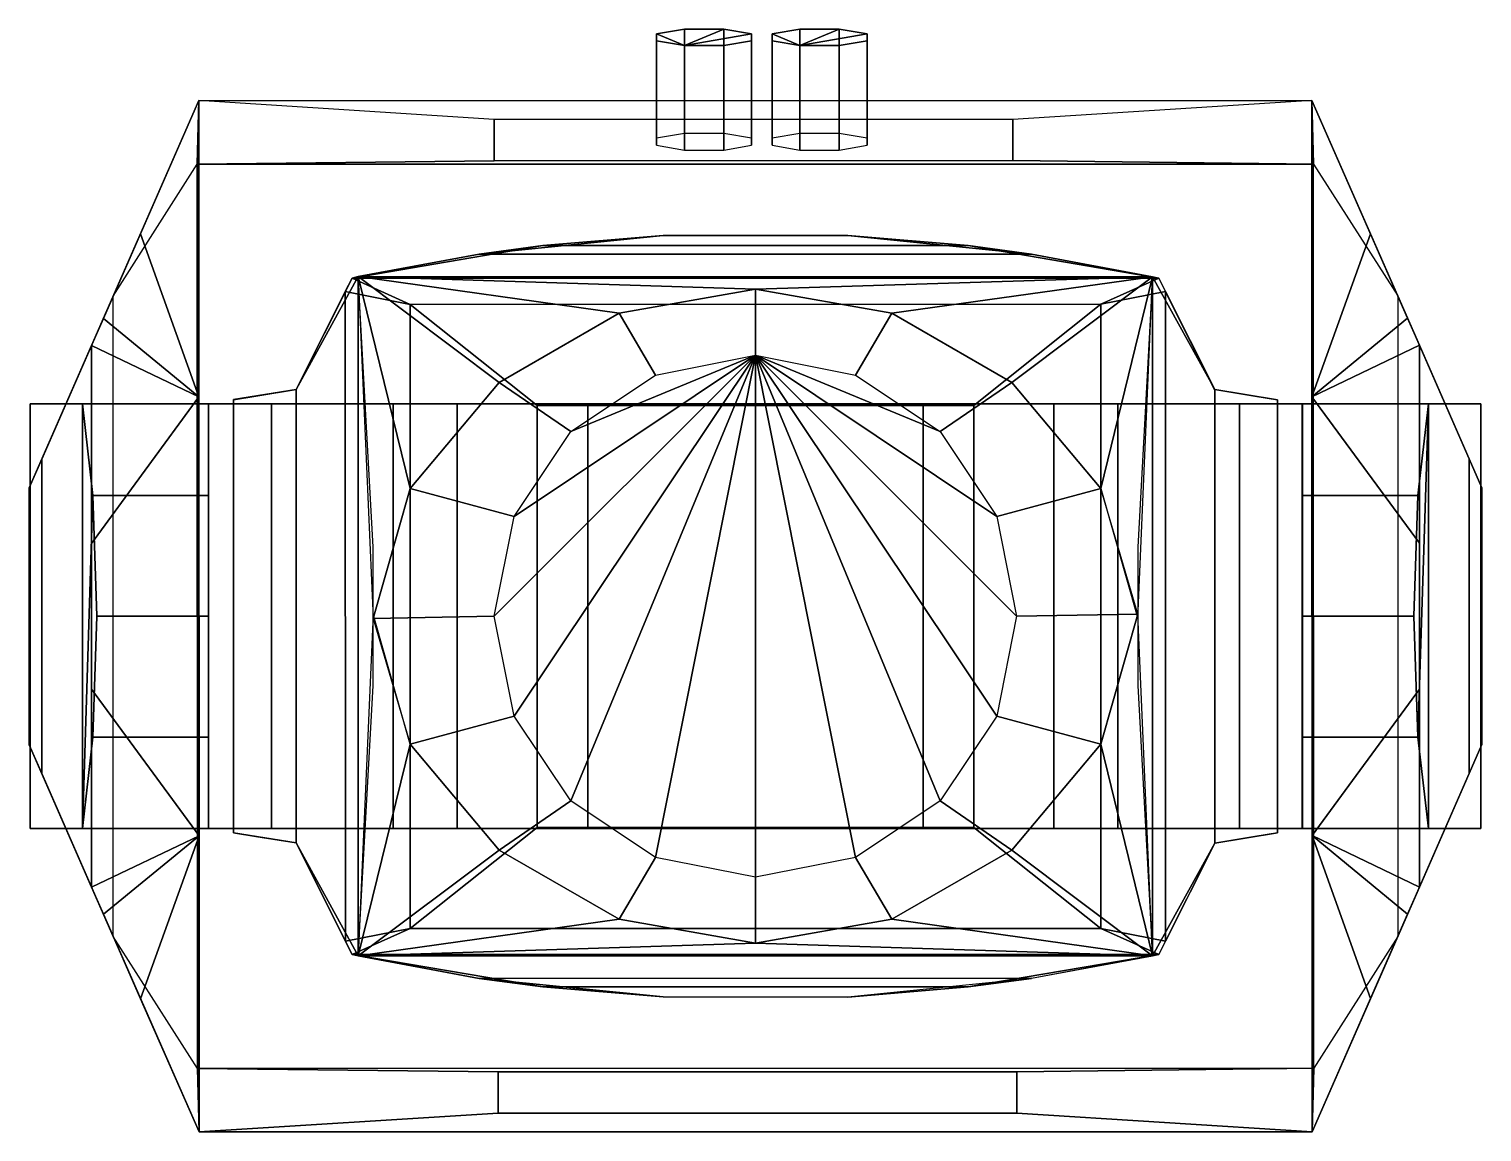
# Model space of a CAD drawing. Header units: centimetres. Extents: x -13.3 to 23.3, y 47 to 74.8.
import ezdxf

# ---------------------------------------------------------------- set-up
doc = ezdxf.new("R2010")
doc.units = ezdxf.units.CM
doc.header["$MEASUREMENT"] = 0
doc.layers.add('Main', color=7, linetype='Continuous', true_color=0xffffff)

# ---------------------------------------------------------------- blocks, each defined once
blk = doc.blocks.new('Robe MegaPointe -- Sirius HRI 475W -- None - FixBody')
at = {"lineweight": -2}
mesh = blk.add_polyface(dxfattribs=at)
corners = [(-6.585, -12.526, -2.669), (-6.585, -11.485, -8.521), (6.489, -11.487, -8.521), (6.489, -12.528, -2.669), (-14.027, -13, 0), (-14.069, -11.396, -9.016), (14.066, -11.4, -9.016), (14.024, -13.004), (6.585, 12.526, -2.669), (6.585, 11.485, -8.521), (-6.489, 11.487, -8.521), (-6.489, 12.528, -2.669), (14.027, 13, 0), (14.069, 11.396, -9.016), (-14.066, 11.4, -9.016), (-14.024, 13.004), (-18.308, 3.24, -3.981), (-17.989, 3.966, -6.758), (-17.99, -3.961, -6.758), (-18.308, -3.235, -3.981), (-16.188, -8.072, -6.497), (-16.733, -6.829, -3.753), (-15.5, -9.642, -0.278), (-16.434, -7.51, -2.067), (-16.731, 6.834, -3.753), (-14.026, -5.532, 0), (-16.732, -1.838, -3.753), (-16.188, 8.076, -6.497), (-16.733, 6.833, -3.753), (-16.434, 7.514, -2.067), (-15.5, 9.645, -0.278), (-14.025, 5.536, 0), (-16.732, 1.842, -3.753), (-17.99, 3.965, -6.758), (18.308, -3.24, -3.981), (17.989, -3.966, -6.758), (17.99, 3.961, -6.758), (18.308, 3.235, -3.981), (16.188, 8.072, -6.497), (16.733, 6.829, -3.753), (15.5, 9.642, -0.278), (16.434, 7.51, -2.067), (16.731, -6.834, -3.753), (14.026, 5.532, 0), (16.732, 1.838, -3.753), (16.188, -8.076, -6.497), (16.733, -6.833, -3.753), (16.434, -7.514, -2.067), (15.5, -9.645, -0.278), (14.025, -5.536, 0), (16.732, -1.842, -3.753), (17.99, -3.965, -6.758), (0.799, 12.174, -4.656), (0.799, 14.805, -5.123), (1.79, 12.174, -4.656), (2.492, 12.051, -5.346), (2.492, 11.878, -6.323), (1.79, 11.755, -7.013), (0.799, 11.755, -7.013), (0.097, 11.878, -6.323), (0.097, 12.051, -5.346), (1.79, 14.805, -5.123), (2.492, 14.683, -5.814), (2.492, 14.51, -6.79), (1.79, 14.387, -7.481), (0.799, 14.387, -7.481), (0.097, 14.51, -6.79), (0.097, 14.683, -5.814), (-2.11, 12.174, -4.656), (-2.11, 14.805, -5.123), (-1.118, 12.174, -4.656), (-0.417, 12.051, -5.346), (-0.417, 11.878, -6.323), (-1.118, 11.755, -7.013), (-2.11, 11.755, -7.013), (-2.811, 11.878, -6.323), (-2.811, 12.051, -5.346), (-1.118, 14.805, -5.123), (-0.417, 14.683, -5.814), (-0.417, 14.51, -6.79), (-1.118, 14.387, -7.481), (-2.11, 14.387, -7.481), (-2.811, 14.51, -6.79), (-2.811, 14.683, -5.814), (14.027, 13, 0), (14.024, -13.004), (14.066, -11.4, -9.016), (14.069, 11.396, -9.016), (14.027, 13, 0), (-14.024, 13.004), (-14.027, -13, 0), (14.024, -13.004), (14.066, -11.4, -9.016), (-14.069, -11.396, -9.016), (-14.066, 11.4, -9.016), (14.069, 11.396, -9.016), (-18.308, -3.235, -3.981), (-17.99, -3.961, -6.758), (-14.027, -13, 0), (-14.027, -13, 0), (-14.027, -13, 0), (-16.188, -8.072, -6.497), (-14.069, -11.396, -9.016), (-18.308, 3.24, -3.981), (-18.308, -3.235, -3.981), (-16.733, -6.829, -3.753), (-16.733, -6.829, -3.753), (-14.026, -5.532, 0), (-16.733, -6.829, -3.753), (-16.434, -7.51, -2.067), (-14.026, -5.532, 0), (-16.434, -7.51, -2.067), (-15.5, -9.642, -0.278), (-14.026, -5.532, 0), (-15.5, -9.642, -0.278), (-14.027, -13, 0), (-14.024, 13.004), (-14.066, 11.4, -9.016), (-14.024, 13.004), (-16.733, 6.833, -3.753), (-14.024, 13.004), (-16.434, 7.514, -2.067), (-14.024, 13.004), (-15.5, 9.645, -0.278), (-15.5, 9.645, -0.278), (-16.434, 7.514, -2.067), (-14.025, 5.536, 0), (-14.025, 5.536, 0), (-16.434, 7.514, -2.067), (-16.731, 6.834, -3.753), (-14.025, 5.536, 0), (-16.731, 6.834, -3.753), (-16.733, 6.833, -3.753), (-16.188, 8.076, -6.497), (-18.308, 3.24, -3.981), (-16.188, -8.072, -6.497), (-17.99, -3.961, -6.758), (-17.989, 3.966, -6.758), (-16.188, 8.076, -6.497), (-14.025, 5.536, 0), (-14.066, 11.4, -9.016), (-16.188, 8.076, -6.497), (-16.188, -8.072, -6.497), (-14.069, -11.396, -9.016), (18.308, 3.235, -3.981), (17.99, 3.961, -6.758), (14.027, 13, 0), (14.027, 13, 0), (14.027, 13, 0), (16.188, 8.072, -6.497), (14.069, 11.396, -9.016), (18.308, -3.24, -3.981), (18.308, 3.235, -3.981), (16.733, 6.829, -3.753), (16.733, 6.829, -3.753), (14.026, 5.532, 0), (16.733, 6.829, -3.753), (16.434, 7.51, -2.067), (14.026, 5.532, 0), (16.434, 7.51, -2.067), (15.5, 9.642, -0.278), (14.026, 5.532, 0), (15.5, 9.642, -0.278), (14.027, 13, 0), (14.024, -13.004), (14.066, -11.4, -9.016), (14.024, -13.004), (16.733, -6.833, -3.753), (14.024, -13.004), (16.434, -7.514, -2.067), (14.024, -13.004), (15.5, -9.645, -0.278), (15.5, -9.645, -0.278), (16.434, -7.514, -2.067), (14.025, -5.536, 0), (14.025, -5.536, 0), (16.434, -7.514, -2.067), (16.731, -6.834, -3.753), (14.025, -5.536, 0), (16.731, -6.834, -3.753), (16.733, -6.833, -3.753), (16.188, -8.076, -6.497), (18.308, -3.24, -3.981), (16.188, 8.072, -6.497), (17.99, 3.961, -6.758), (17.989, -3.966, -6.758), (16.188, -8.076, -6.497), (14.025, -5.536, 0), (14.066, -11.4, -9.016), (16.188, -8.076, -6.497), (16.188, 8.072, -6.497), (14.069, 11.396, -9.016), (1.79, 12.174, -4.656), (1.79, 14.805, -5.123), (2.492, 12.051, -5.346), (2.492, 14.683, -5.814), (2.492, 11.878, -6.323), (2.492, 14.51, -6.79), (1.79, 11.755, -7.013), (1.79, 14.387, -7.481), (0.799, 11.755, -7.013), (0.799, 14.387, -7.481), (0.097, 11.878, -6.323), (0.097, 14.51, -6.79), (0.097, 12.051, -5.346), (0.799, 12.174, -4.656), (0.799, 14.805, -5.123), (0.097, 14.683, -5.814), (1.79, 14.387, -7.481), (0.799, 14.387, -7.481), (0.097, 14.51, -6.79), (0.097, 14.683, -5.814), (1.79, 14.387, -7.481), (0.097, 14.683, -5.814), (0.799, 14.805, -5.123), (1.79, 14.387, -7.481), (0.799, 14.805, -5.123), (1.79, 14.805, -5.123), (1.79, 14.387, -7.481), (1.79, 14.805, -5.123), (2.492, 14.683, -5.814), (1.79, 14.387, -7.481), (2.492, 14.683, -5.814), (2.492, 14.51, -6.79), (-1.118, 12.174, -4.656), (-1.118, 14.805, -5.123), (-0.417, 12.051, -5.346), (-0.417, 14.683, -5.814), (-0.417, 11.878, -6.323), (-0.417, 14.51, -6.79), (-1.118, 11.755, -7.013), (-1.118, 14.387, -7.481), (-2.11, 11.755, -7.013), (-2.11, 14.387, -7.481), (-2.811, 11.878, -6.323), (-2.811, 14.51, -6.79), (-2.811, 12.051, -5.346), (-2.11, 12.174, -4.656), (-2.11, 14.805, -5.123), (-2.811, 14.683, -5.814), (-1.118, 14.387, -7.481), (-2.11, 14.387, -7.481), (-2.811, 14.51, -6.79), (-2.811, 14.683, -5.814), (-1.118, 14.387, -7.481), (-2.811, 14.683, -5.814), (-2.11, 14.805, -5.123), (-1.118, 14.387, -7.481), (-2.11, 14.805, -5.123), (-1.118, 14.805, -5.123), (-1.118, 14.387, -7.481), (-1.118, 14.805, -5.123), (-0.417, 14.683, -5.814), (-1.118, 14.387, -7.481), (-0.417, 14.683, -5.814), (-0.417, 14.51, -6.79)]
mesh.append_faces([[corners[k] for k in face] for face in [(0, 1, 2, 3), (4, 5, 1, 0), (3, 2, 6, 7), (4, 0, 3, 7), (1, 5, 6, 2), (8, 9, 10, 11), (12, 13, 9, 8), (11, 10, 14, 15), (9, 13, 14, 10), (84, 85, 86, 87), (88, 89, 90, 91), (92, 93, 94, 95), (16, 17, 18, 19), (96, 97, 20, 21), (24, 103, 104, 105), (25, 26, 106), (107, 108, 109), (110, 111, 112), (113, 114, 115), (122, 123, 31), (124, 125, 126), (127, 128, 129), (130, 131, 32), (132, 133, 33, 134), (135, 136, 137, 138), (139, 32, 26, 25), (140, 141, 142, 143), (34, 35, 36, 37), (144, 145, 38, 39), (42, 151, 152, 153), (43, 44, 154), (155, 156, 157), (158, 159, 160), (161, 162, 163), (170, 171, 49), (172, 173, 174), (175, 176, 177), (178, 179, 50), (180, 181, 51, 182), (183, 184, 185, 186), (187, 50, 44, 43), (188, 189, 190, 191), (52, 53), (52, 54, 61, 53), (192, 55, 62, 193), (194, 56, 63, 195), (196, 57, 64, 197), (198, 58, 65, 199), (200, 59, 66, 201), (202, 60, 67, 203), (204, 205, 206, 207), (68, 69), (68, 70, 77, 69), (224, 71, 78, 225), (226, 72, 79, 227), (228, 73, 80, 229), (230, 74, 81, 231), (232, 75, 82, 233), (234, 76, 83, 235), (236, 237, 238, 239)]])
mesh.append_faces([[corners[k] for k in face] for face in [(100, 101, 102), (120, 121, 30), (148, 149, 150), (168, 169, 48), (221, 222, 223), (253, 254, 255)]], dxfattribs={"vtx0": -1})
mesh.append_faces([[corners[k] for k in face] for face in [(99, 21, 20), (118, 119, 29), (147, 39, 38), (166, 167, 47), (212, 213, 214), (215, 216, 217), (218, 219, 220), (244, 245, 246), (247, 248, 249), (250, 251, 252)]], dxfattribs={"vtx0": -1, "vtx2": -1})
mesh.append_faces([[corners[k] for k in face] for face in [(98, 22, 23, 21), (116, 117, 27, 28), (146, 40, 41, 39), (164, 165, 45, 46), (208, 209, 210, 211), (240, 241, 242, 243)]], dxfattribs={"vtx3": -1})
blk = doc.blocks.new('Robe MegaPointe -- Sirius HRI 475W -- None - AutoYoke')
at = {"lineweight": -2}
mesh = blk.add_polyface(dxfattribs=at)
corners = [(-16.96, -5.356, -41.767), (-18.279, -5.356, -31.151), (-18.279, -5.356, -14.476), (-12.196, -5.356, -9.944), (12.196, -5.356, -9.944), (18.279, -5.356, -14.476), (18.279, -5.356, -31.151), (16.96, -5.356, -41.767), (13.783, -5.356, -41.767), (13.782, -5.356, -22.84), (9.132, -5.356, -19.755), (7.517, -5.356, -19.755), (4.225, -5.356, -17.445), (-4.225, -5.356, -17.445), (-7.517, -5.356, -19.755), (-9.132, -5.356, -19.755), (-13.782, -5.356, -22.84), (-13.783, -5.356, -41.767), (-16.96, 5.356, -41.767), (-18.279, 5.356, -31.151), (-18.279, 5.356, -14.476), (-12.196, 5.356, -9.945), (12.196, 5.356, -9.945), (18.279, 5.356, -14.476), (18.279, 5.356, -31.151), (16.96, 5.356, -41.767), (13.783, 5.356, -41.767), (13.782, 5.356, -22.84), (9.132, 5.356, -19.756), (7.517, 5.356, -19.756), (4.225, 5.356, -17.445), (-4.225, 5.356, -17.445), (-7.517, 5.356, -19.756), (-9.132, 5.356, -19.756), (-13.782, 5.356, -22.84), (-13.783, 5.356, -41.767), (-16.96, -5.356, -41.767), (-16.697, -3.046, -43.893), (-13.783, -3.046, -43.91), (-13.783, -5.356, -41.767), (-16.596, 0, -44.703), (-13.783, 0, -44.726), (-13.783, 3.046, -43.91), (-16.697, 3.046, -43.893), (-13.783, 5.356, -41.767), (-16.96, 5.356, -41.767), (16.697, 3.046, -43.893), (13.783, 3.046, -43.91), (16.596, 0, -44.703), (13.783, 0, -44.726), (13.783, -3.046, -43.91), (16.697, -3.046, -43.893), (18.279, 5.356, -31.151), (13.782, 5.356, -22.84), (18.279, 5.356, -14.476), (12.196, 5.356, -9.944), (9.132, 5.356, -19.755), (7.517, 5.356, -19.755), (4.225, 5.356, -17.445), (18.279, -5.356, -31.151), (13.782, -5.356, -22.84), (18.279, -5.356, -14.476), (12.196, -5.356, -9.945), (9.132, -5.356, -19.756), (4.225, -5.356, -17.445), (7.517, -5.356, -19.756), (-18.279, -5.356, -31.151), (-18.279, 5.356, -31.151), (-18.279, -5.356, -14.476), (-18.279, 5.356, -14.476), (-12.196, -5.356, -9.944), (-12.196, 5.356, -9.945), (12.196, -5.356, -9.944), (12.196, 5.356, -9.945), (18.279, -5.356, -14.476), (18.279, 5.356, -14.476), (18.279, -5.356, -31.151), (18.279, 5.356, -31.151), (16.96, -5.356, -41.767), (16.96, 5.356, -41.767), (13.783, -5.356, -41.767), (13.783, 5.356, -41.767), (13.782, -5.356, -22.84), (13.782, 5.356, -22.84), (9.132, -5.356, -19.755), (9.132, 5.356, -19.756), (7.517, -5.356, -19.755), (7.517, 5.356, -19.756), (4.225, -5.356, -17.445), (4.225, 5.356, -17.445), (-4.225, -5.356, -17.445), (-4.225, 5.356, -17.445), (-7.517, -5.356, -19.755), (-7.517, 5.356, -19.756), (-9.132, -5.356, -19.755), (-9.132, 5.356, -19.756), (-13.782, -5.356, -22.84), (-13.782, 5.356, -22.84), (-13.783, -5.356, -41.767), (-16.96, -5.356, -41.767), (-16.96, 5.356, -41.767), (-13.783, 5.356, -41.767), (-13.783, -3.046, -43.91), (-16.697, -3.046, -43.893), (-13.783, 0, -44.726), (-16.596, 0, -44.703), (-13.783, 3.046, -43.91), (-16.697, 3.046, -43.893), (-16.96, 5.356, -41.767), (-16.697, 3.046, -43.893), (-16.596, 0, -44.703), (-16.697, -3.046, -43.893), (-16.96, 5.356, -41.767), (-16.697, -3.046, -43.893), (-16.96, -5.356, -41.767), (-13.783, 5.356, -41.767), (-13.783, -5.356, -41.767), (-13.783, -3.046, -43.91), (-13.783, 0, -44.726), (-13.783, 5.356, -41.767), (-13.783, 0, -44.726), (-13.783, 3.046, -43.91), (-18.279, -5.356, -31.151), (-16.96, -5.356, -41.767), (-13.783, -5.356, -41.767), (-13.782, -5.356, -22.84), (-18.279, -5.356, -14.476), (-18.279, -5.356, -31.151), (-13.782, -5.356, -22.84), (-12.196, -5.356, -9.944), (-12.196, -5.356, -9.944), (-13.782, -5.356, -22.84), (-9.132, -5.356, -19.755), (-12.196, -5.356, -9.944), (-9.132, -5.356, -19.755), (-7.517, -5.356, -19.755), (-4.225, -5.356, -17.445), (-13.783, 5.356, -41.767), (-16.96, 5.356, -41.767), (-18.279, 5.356, -31.151), (-13.782, 5.356, -22.84), (-18.279, 5.356, -31.151), (-18.279, 5.356, -14.476), (-12.196, 5.356, -9.945), (-13.782, 5.356, -22.84), (-13.782, 5.356, -22.84), (-12.196, 5.356, -9.945), (-9.132, 5.356, -19.756), (-9.132, 5.356, -19.756), (-12.196, 5.356, -9.945), (-4.225, 5.356, -17.445), (-7.517, 5.356, -19.756), (16.96, 5.356, -41.767), (13.783, 5.356, -41.767), (13.783, 3.046, -43.91), (16.697, 3.046, -43.893), (13.783, 0, -44.726), (16.596, 0, -44.703), (13.783, -5.356, -41.767), (13.783, -3.046, -43.91), (16.697, -3.046, -43.893), (16.96, -5.356, -41.767), (16.697, -3.046, -43.893), (16.596, 0, -44.703), (16.697, 3.046, -43.893), (16.697, 3.046, -43.893), (13.783, -5.356, -41.767), (13.783, 5.356, -41.767), (13.783, 3.046, -43.91), (13.783, 0, -44.726), (13.783, -5.356, -41.767), (13.783, 0, -44.726), (13.783, -3.046, -43.91), (16.96, 5.356, -41.767), (13.783, 5.356, -41.767), (13.783, -5.356, -41.767), (16.96, -5.356, -41.767), (-12.196, -5.356, -9.944), (-4.225, -5.356, -17.445), (4.225, -5.356, -17.445), (-12.196, 5.356, -9.945), (12.196, 5.356, -9.945), (-4.225, 5.356, -17.445)]
mesh.append_faces([[corners[k] for k in face] for face in [(0, 1, 19, 18), (66, 2, 20, 67), (68, 3, 21, 69), (70, 4, 22, 71), (72, 5, 23, 73), (74, 6, 24, 75), (76, 7, 25, 77), (78, 8, 26, 79), (80, 9, 27, 81), (82, 10, 28, 83), (84, 11, 29, 85), (86, 12, 30, 87), (88, 13, 31, 89), (90, 14, 32, 91), (92, 15, 33, 93), (94, 16, 34, 95), (96, 17, 35, 97), (98, 99, 100, 101), (36, 37, 38, 39), (40, 41, 102, 103), (42, 104, 105, 43), (44, 106, 107, 45), (122, 123, 124, 125), (126, 127, 128, 129), (130, 131, 132), (133, 134, 135, 136), (137, 138, 139, 140), (141, 142, 143, 144), (145, 146, 147), (148, 149, 150, 151), (152, 46, 47, 153), (48, 49, 154, 155), (50, 156, 157, 51), (158, 159, 160, 161), (52, 173, 174, 53), (54, 52, 53, 55), (55, 53, 56), (55, 56, 57, 58), (175, 176, 59, 60), (59, 61, 62, 60), (60, 62, 63), (63, 62, 64, 65), (177, 178, 179, 62), (180, 181, 58, 182)]])
mesh.append_faces([[corners[k] for k in face] for face in [(112, 113, 114), (119, 120, 121), (7, 165, 25), (170, 171, 172)]], dxfattribs={"vtx0": -1})
mesh.append_faces([[corners[k] for k in face] for face in [(108, 109, 110, 111), (115, 116, 117, 118), (7, 162, 163, 164), (166, 167, 168, 169)]], dxfattribs={"vtx3": -1})
blk = doc.blocks.new('Robe MegaPointe -- Sirius HRI 475W -- None - AutoBody')
at = {"lineweight": -2}
mesh = blk.add_polyface(dxfattribs=at)
corners = [(-2.328, -9.598, -28.579), (-6.96, -9.129, -55.367), (6.96, -9.131, -55.367), (2.328, -9.599, -28.579), (5.361, -9.346, -27.688), (10.01, -8.563, -57.319), (10.168, -8.528, -24.803), (11.574, -5.717, -54.063), (11.574, -5.717, -24.483), (12.589, -5.551, -47.583), (13.156, -5.458, -47.191), (13.156, -5.459, -25.58), (2.328, 9.599, -28.579), (6.96, 9.131, -55.367), (-6.96, 9.129, -55.367), (-2.328, 9.598, -28.579), (5.361, 9.346, -27.688), (10.168, 8.528, -24.803), (10.01, 8.563, -57.319), (11.574, 5.717, -24.483), (11.574, 5.717, -54.063), (12.589, 5.551, -47.583), (13.156, 5.459, -25.58), (13.156, 5.458, -47.191), (13.156, 5.462, -47.191), (-5.361, 9.344, -27.688), (-2.328, 9.597, -28.579), (-10.01, 8.561, -57.319), (-10.168, 8.526, -24.803), (-11.574, 5.715, -54.063), (-11.574, 5.715, -24.483), (-12.589, 5.549, -47.583), (-13.156, 5.457, -47.191), (-13.156, 5.457, -25.58), (-2.328, -9.601, -28.579), (-5.361, -9.348, -27.688), (-6.96, -9.133, -55.367), (-10.168, -8.53, -24.803), (-10.01, -8.565, -57.319), (-11.574, -5.719, -24.483), (-11.574, -5.719, -54.063), (-12.589, -5.553, -47.583), (-13.156, -5.461, -25.58), (-13.156, -5.46, -47.191), (10.335, -8.193, -23.624), (10.338, 8.185, -23.624), (8.702, -7.872, -22.491), (8.705, 7.864, -22.491), (5.501, -5.324, -20.271), (5.503, 5.317, -20.27), (-10.333, 8.186, -23.624), (-10.336, -8.192, -23.624), (-8.7, 7.865, -22.492), (-8.703, -7.871, -22.491), (-5.499, 5.317, -20.271), (-5.501, -5.324, -20.271), (-10.166, 8.521, -24.803), (-11.572, 5.71, -24.483), (0, 8.247, -59.289), (-3.436, 7.641, -59.289), (3.436, 7.641, -59.289), (6.458, 5.896, -59.289), (8.701, 3.223, -59.289), (9.637, -0.055, -59.289), (-6.458, 5.896, -59.289), (-8.701, 3.223, -59.289), (-9.637, -0.055, -59.289), (0, -8.247, -59.289), (3.436, -7.641, -59.289), (10.01, -8.561, -57.319), (-10.01, -8.563, -57.319), (-3.436, -7.641, -59.289), (-6.458, -5.896, -59.289), (-8.701, -3.223, -59.289), (-9.637, 0.055, -59.289), (6.458, -5.896, -59.289), (8.701, -3.223, -59.289), (9.637, 0.055, -59.289), (-9.637, 1.745, -59.289), (-9.637, -1.745, -59.289), (9.637, -1.745, -59.289), (9.637, 1.745, -59.289), (0, 6.582, -62.226), (-2.519, 6.081, -62.226), (-4.654, 4.654, -62.226), (-6.081, 2.519, -62.226), (-6.582, 0, -62.226), (-6.081, -2.519, -62.226), (-4.654, -4.654, -62.226), (-2.519, -6.081, -62.226), (0, -6.582, -62.226), (2.519, -6.081, -62.226), (4.654, -4.654, -62.226), (6.081, -2.519, -62.226), (6.582, 0, -62.226), (6.081, 2.519, -62.226), (4.654, 4.654, -62.226), (2.519, 6.081, -62.226), (6.96, -9.131, -55.367), (2.328, -9.599, -28.579), (6.96, -9.131, -55.367), (5.361, -9.346, -27.688), (10.01, -8.563, -57.319), (10.168, -8.528, -24.803), (11.574, -5.717, -24.483), (11.574, -5.717, -54.063), (11.574, -5.717, -24.483), (2.328, 9.599, -28.579), (6.96, 9.131, -55.367), (5.361, 9.346, -27.688), (6.96, 9.131, -55.367), (10.168, 8.528, -24.803), (10.01, 8.563, -57.319), (11.574, 5.717, -54.063), (11.574, 5.717, -24.483), (11.574, 5.717, -24.483), (13.156, -5.459, -25.58), (13.156, -5.458, -47.191), (13.156, 5.459, -25.58), (-6.96, 9.129, -55.367), (-6.96, 9.129, -55.367), (-5.361, 9.344, -27.688), (-10.01, 8.561, -57.319), (-10.168, 8.526, -24.803), (-11.574, 5.715, -24.483), (-11.574, 5.715, -54.063), (-11.574, 5.715, -24.483), (-5.361, -9.348, -27.688), (-6.96, -9.133, -55.367), (-10.168, -8.53, -24.803), (-10.01, -8.565, -57.319), (-11.574, -5.719, -54.063), (-11.574, -5.719, -24.483), (-11.574, -5.719, -24.483), (-13.156, 5.457, -25.58), (-13.156, 5.457, -47.191), (-13.156, -5.46, -47.191), (-13.156, -5.461, -25.58), (-6.96, -9.129, -55.367), (-10.01, -8.565, -57.319), (10.01, -8.563, -57.319), (6.96, -9.131, -55.367), (-10.01, 8.561, -57.319), (-6.96, 9.129, -55.367), (6.96, 9.131, -55.367), (10.01, 8.563, -57.319), (13.156, -5.458, -47.191), (11.574, -5.717, -54.063), (11.574, 5.717, -54.063), (13.156, 5.462, -47.191), (-11.574, 5.715, -54.063), (-11.574, -5.719, -54.063), (-13.156, -5.46, -47.191), (-13.156, 5.457, -47.191), (-11.574, -5.719, -54.063), (-11.574, 5.715, -54.063), (11.574, 5.717, -54.063), (11.574, -5.717, -54.063), (11.574, -5.717, -54.063), (10.01, -8.563, -57.319), (10.01, 8.563, -57.319), (11.574, 5.717, -54.063), (-11.574, 5.715, -54.063), (-10.01, 8.561, -57.319), (-10.01, -8.565, -57.319), (-11.574, -5.719, -54.063), (-5.361, -9.348, -27.688), (-2.328, -9.601, -28.579), (2.328, -9.599, -28.579), (5.361, -9.346, -27.688), (-10.168, -8.53, -24.803), (-5.361, -9.348, -27.688), (5.361, -9.346, -27.688), (10.168, -8.528, -24.803), (-11.574, 5.715, -24.483), (-13.156, 5.457, -25.58), (-13.156, -5.461, -25.58), (-11.574, -5.719, -24.483), (11.574, -5.717, -24.483), (11.574, 5.717, -24.483), (11.574, -5.717, -24.483), (13.156, -5.459, -25.58), (13.156, 5.459, -25.58), (11.574, 5.717, -24.483), (8.702, -7.872, -22.491), (10.168, -8.528, -24.803), (10.335, -8.193, -23.624), (10.335, -8.193, -23.624), (10.168, -8.528, -24.803), (11.574, -5.717, -24.483), (8.705, 7.864, -22.491), (10.338, 8.185, -23.624), (10.168, 8.528, -24.803), (11.574, 5.717, -24.483), (10.338, 8.185, -23.624), (10.168, 8.528, -24.803), (-11.574, 5.715, -24.483), (-11.574, -5.719, -24.483), (-8.7, 7.865, -22.492), (-10.333, 8.186, -23.624), (-10.333, 8.186, -23.624), (-10.166, 8.521, -24.803), (-8.703, -7.871, -22.491), (-10.336, -8.192, -23.624), (-10.168, -8.53, -24.803), (-11.574, -5.719, -24.483), (-10.336, -8.192, -23.624), (-10.168, -8.53, -24.803), (5.361, 9.346, -27.688), (2.328, 9.599, -28.579), (-2.328, 9.597, -28.579), (-5.361, 9.344, -27.688), (10.168, 8.528, -24.803), (5.361, 9.346, -27.688), (-5.361, 9.344, -27.688), (-10.168, 8.526, -24.803), (8.705, 7.864, -22.491), (10.168, 8.528, -24.803), (-10.168, 8.526, -24.803), (-8.7, 7.865, -22.492), (5.503, 5.317, -20.27), (8.705, 7.864, -22.491), (-8.7, 7.865, -22.492), (-5.499, 5.317, -20.271), (-10.168, -8.53, -24.803), (10.168, -8.528, -24.803), (8.702, -7.872, -22.491), (-8.703, -7.871, -22.491), (-8.703, -7.871, -22.491), (8.702, -7.872, -22.491), (5.501, -5.324, -20.271), (-5.501, -5.324, -20.271), (-5.499, 5.317, -20.271), (-5.501, -5.324, -20.271), (5.501, -5.324, -20.271), (5.503, 5.317, -20.27), (-10.01, 8.561, -57.319), (10.01, 8.563, -57.319), (0, 8.247, -59.289), (-10.01, 8.561, -57.319), (10.01, 8.563, -57.319), (0, 8.247, -59.289), (10.01, 8.563, -57.319), (3.436, 7.641, -59.289), (10.01, 8.563, -57.319), (6.458, 5.896, -59.289), (10.01, 8.563, -57.319), (8.701, 3.223, -59.289), (-3.436, 7.641, -59.289), (-10.01, 8.561, -57.319), (-6.458, 5.896, -59.289), (-10.01, 8.561, -57.319), (-8.701, 3.223, -59.289), (-10.01, 8.561, -57.319), (0, -8.247, -59.289), (10.01, -8.561, -57.319), (-10.01, -8.563, -57.319), (0, -8.247, -59.289), (-10.01, -8.563, -57.319), (-3.436, -7.641, -59.289), (-10.01, -8.563, -57.319), (-6.458, -5.896, -59.289), (-10.01, -8.563, -57.319), (-8.701, -3.223, -59.289), (3.436, -7.641, -59.289), (10.01, -8.561, -57.319), (6.458, -5.896, -59.289), (10.01, -8.561, -57.319), (8.701, -3.223, -59.289), (10.01, -8.561, -57.319), (-10.01, 8.561, -57.319), (-10.01, -8.565, -57.319), (10.01, -8.563, -57.319), (10.01, 8.563, -57.319), (0, 8.247, -59.289), (3.436, 7.641, -59.289), (2.519, 6.081, -62.226), (0, 6.582, -62.226), (3.436, 7.641, -59.289), (6.458, 5.896, -59.289), (4.654, 4.654, -62.226), (2.519, 6.081, -62.226), (6.458, 5.896, -59.289), (8.701, 3.223, -59.289), (6.081, 2.519, -62.226), (4.654, 4.654, -62.226), (8.701, 3.223, -59.289), (9.637, -0.055, -59.289), (6.582, 0, -62.226), (6.081, 2.519, -62.226), (9.637, -0.055, -59.289), (8.701, -3.223, -59.289), (6.081, -2.519, -62.226), (6.582, 0, -62.226), (8.701, -3.223, -59.289), (6.458, -5.896, -59.289), (4.654, -4.654, -62.226), (6.081, -2.519, -62.226), (6.458, -5.896, -59.289), (3.436, -7.641, -59.289), (2.519, -6.081, -62.226), (4.654, -4.654, -62.226), (3.436, -7.641, -59.289), (0, -8.247, -59.289), (0, -6.582, -62.226), (2.519, -6.081, -62.226), (0, -8.247, -59.289), (-3.436, -7.641, -59.289), (-2.519, -6.081, -62.226), (0, -6.582, -62.226), (-3.436, -7.641, -59.289), (-6.458, -5.896, -59.289), (-4.654, -4.654, -62.226), (-2.519, -6.081, -62.226), (-6.458, -5.896, -59.289), (-8.701, -3.223, -59.289), (-6.081, -2.519, -62.226), (-4.654, -4.654, -62.226), (-8.701, -3.223, -59.289), (-9.637, 0.055, -59.289), (-6.582, 0, -62.226), (-6.081, -2.519, -62.226), (-9.637, 0.055, -59.289), (-8.701, 3.223, -59.289), (-6.081, 2.519, -62.226), (-6.582, 0, -62.226), (-8.701, 3.223, -59.289), (-6.458, 5.896, -59.289), (-4.654, 4.654, -62.226), (-6.081, 2.519, -62.226), (-6.458, 5.896, -59.289), (-3.436, 7.641, -59.289), (-2.519, 6.081, -62.226), (-4.654, 4.654, -62.226), (-3.436, 7.641, -59.289), (0, 8.247, -59.289), (0, 6.582, -62.226), (-2.519, 6.081, -62.226)]
mesh.append_faces([[corners[k] for k in face] for face in [(0, 1, 2, 3), (98, 4, 99), (100, 5, 6, 101), (102, 7, 8, 103), (104, 105, 9), (106, 9, 10, 11), (12, 13, 14, 15), (107, 16, 108), (109, 17, 18, 110), (111, 19, 20, 112), (21, 113, 114), (22, 23, 21, 115), (116, 117, 24, 118), (119, 25, 26), (120, 27, 28, 121), (122, 29, 30, 123), (124, 125, 31), (126, 31, 32, 33), (34, 35, 36), (127, 37, 38, 128), (129, 39, 40, 130), (41, 131, 132), (42, 43, 41, 133), (134, 135, 136, 137), (138, 139, 140, 141), (142, 143, 144, 145), (146, 147, 148, 149), (150, 151, 152, 153), (43, 154, 41), (31, 155, 32), (23, 156, 21), (9, 157, 10), (158, 159, 160, 161), (162, 163, 164, 165), (166, 167, 168, 169), (170, 171, 172, 173), (174, 175, 176, 177), (44, 178, 179, 45), (46, 44, 45, 47), (48, 46, 47, 49), (180, 181, 182, 183), (184, 185, 186), (187, 188, 189), (190, 191, 192), (193, 194, 195), (50, 196, 197, 51), (52, 50, 51, 53), (54, 52, 53, 55), (198, 56, 199), (200, 201, 57), (202, 203, 204), (205, 206, 207), (208, 209, 210, 211), (212, 213, 214, 215), (216, 217, 218, 219), (220, 221, 222, 223), (224, 225, 226, 227), (228, 229, 230, 231), (232, 233, 234, 235), (58, 59, 236), (237, 238, 239), (240, 60, 241), (242, 61, 243), (244, 62, 245), (246, 63, 247), (248, 64, 249), (250, 65, 251), (252, 66, 253), (67, 68, 69), (70, 254, 255), (256, 71, 257), (258, 72, 259), (260, 73, 261), (262, 74, 263), (264, 75, 265), (266, 76, 267), (268, 77, 269), (270, 78, 79, 271), (272, 80, 81, 273), (274, 275, 276, 277), (278, 279, 280, 281), (282, 283, 284, 285), (286, 287, 288, 289), (290, 291, 292, 293), (294, 295, 296, 297), (298, 299, 300, 301), (302, 303, 304, 305), (306, 307, 308, 309), (310, 311, 312, 313), (314, 315, 316, 317), (318, 319, 320, 321), (322, 323, 324, 325), (326, 327, 328, 329), (330, 331, 332, 333), (334, 335, 336, 337)]])
mesh.append_faces([[corners[k] for k in face] for face in [(82, 96, 97)]], dxfattribs={"vtx0": -1})
mesh.append_faces([[corners[k] for k in face] for face in [(82, 83, 84), (82, 84, 85), (82, 85, 86), (82, 86, 87), (82, 87, 88), (82, 88, 89), (82, 89, 90), (82, 90, 91), (82, 91, 92), (82, 92, 93), (82, 93, 94), (82, 94, 95), (82, 95, 96)]], dxfattribs={"vtx0": -1, "vtx2": -1})
mesh.append_faces([[corners[k] for k in face] for face in [(82, 83, 84)]], dxfattribs={"vtx2": -1})
blk = doc.blocks.new('Robe MegaPointe -- Sirius HRI 475W -- None')
for name in ['Robe MegaPointe -- Sirius HRI 475W -- None - FixBody', 'Robe MegaPointe -- Sirius HRI 475W -- None - AutoBody', 'Robe MegaPointe -- Sirius HRI 475W -- None - AutoYoke']:
    blk.add_blockref(name, (0, 0, -10.16))

msp = doc.modelspace()

# ---------------------------------------------------------------- block references
at = {"layer": 'Main', "extrusion": (1.22465e-16, 0, -1)}
msp.add_blockref('Robe MegaPointe -- Sirius HRI 475W -- None', (-4.993, 59.993), dxfattribs=at)

doc.saveas('drawing.dxf')
